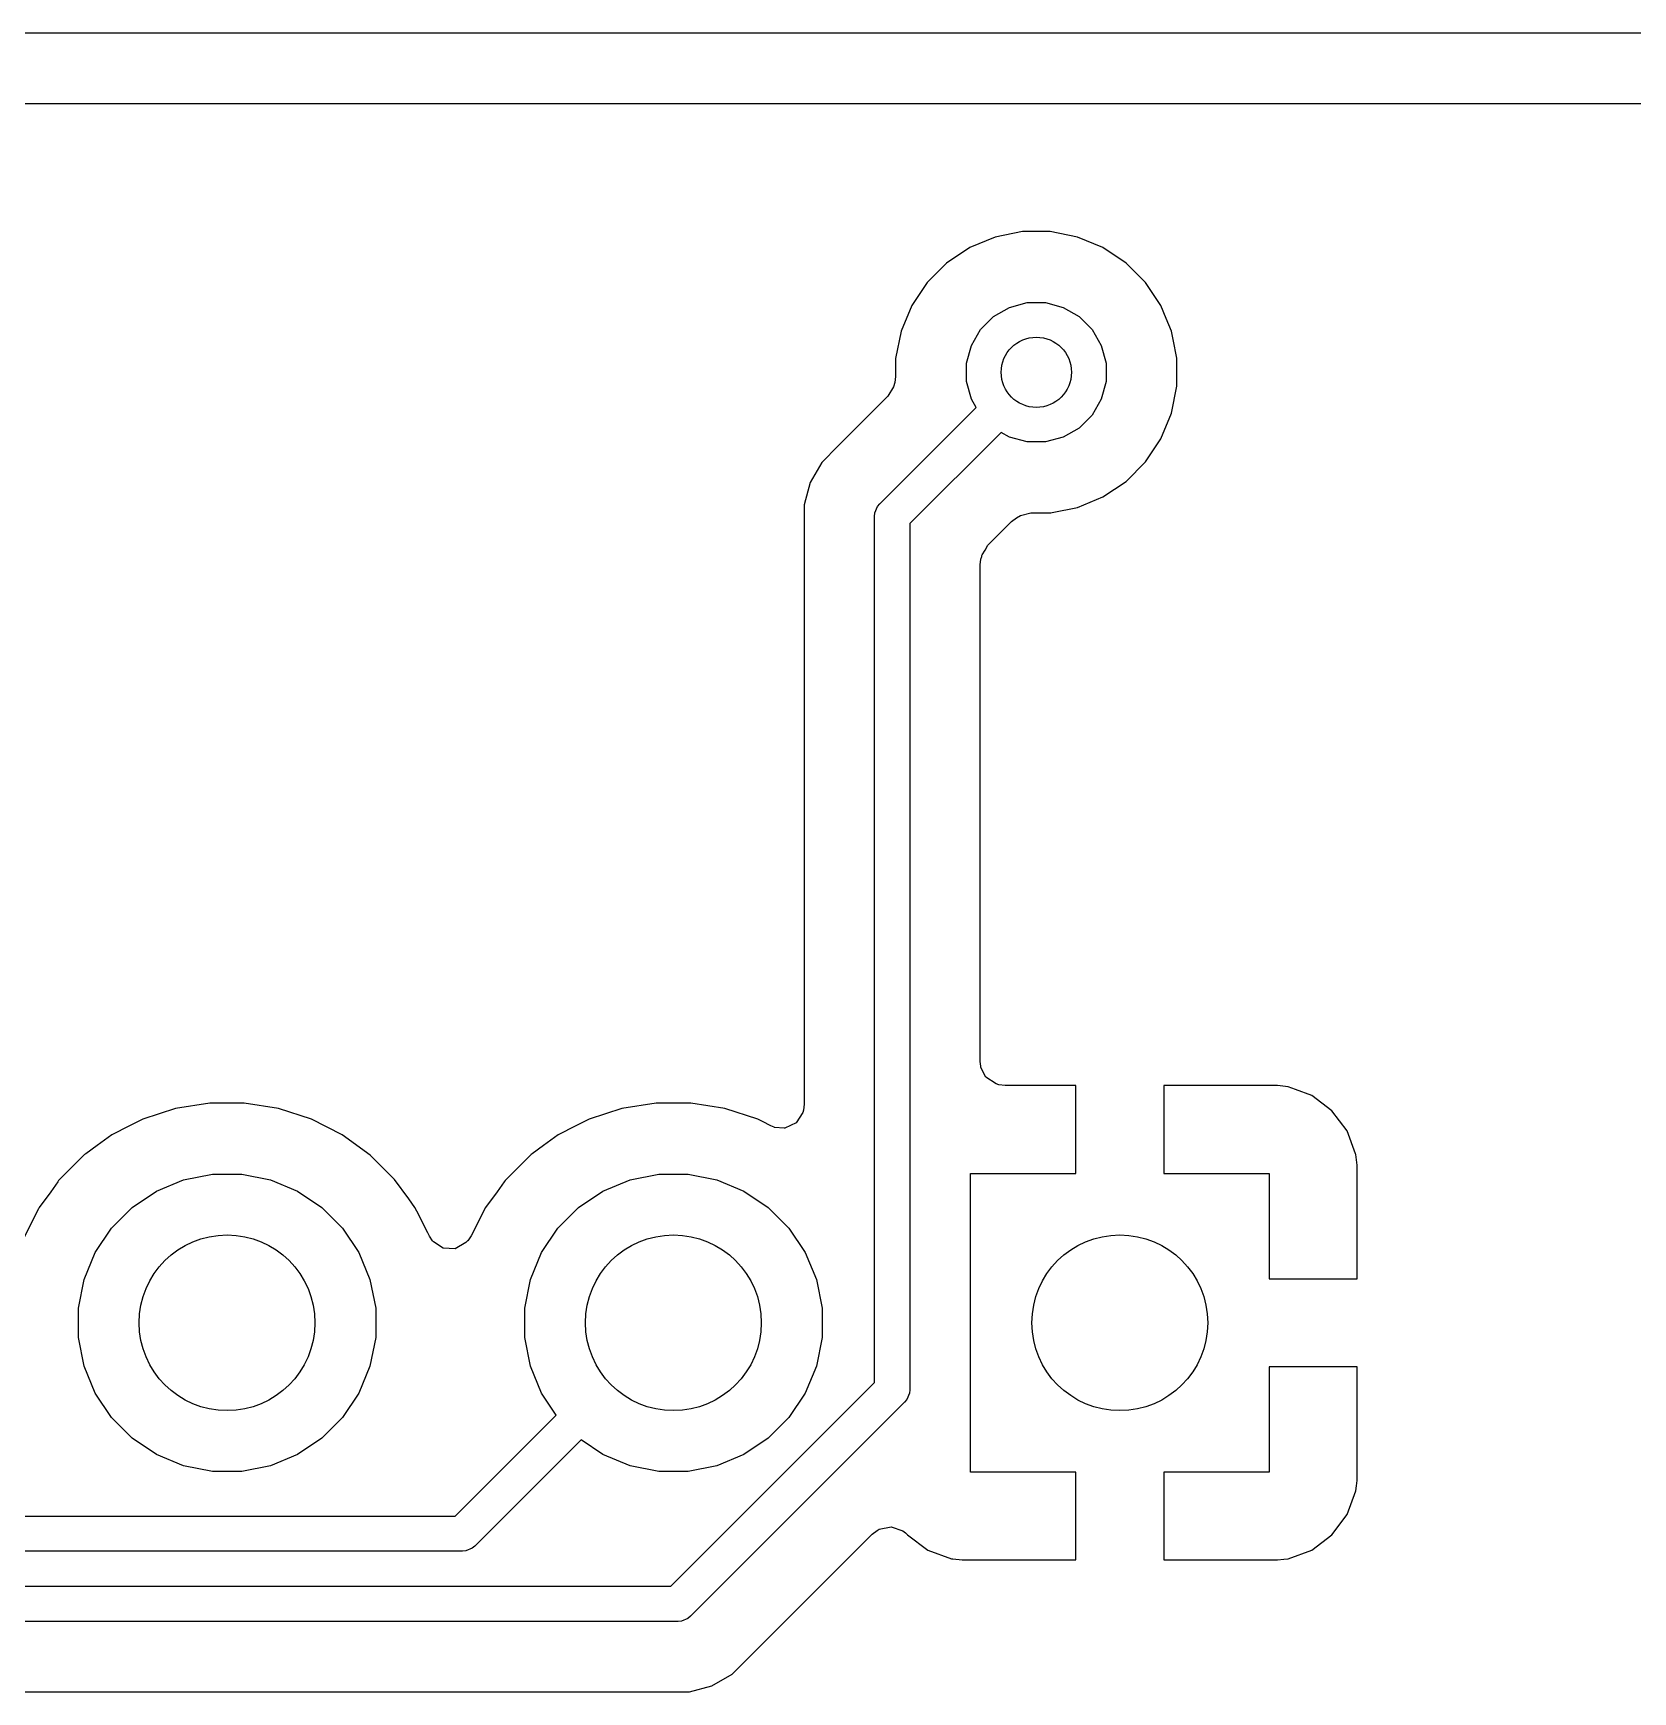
# Model space of a CAD drawing. Header units: inches. Extents: x 0.71 to 7.56, y -5.16 to -0.79.
# Drawn here: x 3.978 to 4.3364, y -3.2835 to -2.9118 of the extents above; entities that cross this region are included whole.
import ezdxf

# ---------------------------------------------------------------- set-up
doc = ezdxf.new("R2010")
doc.units = ezdxf.units.IN
doc.header["$MEASUREMENT"] = 0
doc.layers.add('BLACK', color=250, linetype='CONTINUOUS')

msp = doc.modelspace()

# ---------------------------------------------------------------- linework, layer by layer
at = {"layer": 'BLACK', "linetype": 'CONTINUOUS'}
for p, q in [((4.4622, -2.91181), (3.64526, -2.91181)), ((3.65385, -2.92758), (4.45707, -2.92758)), ((4.19356, -2.95749), (4.18783, -2.95987)), ((4.19965, -2.95628), (4.19356, -2.95749)), ((4.19356, -2.95749), (4.19356, -2.95749)), ((4.20586, -2.95628), (4.19965, -2.95628)), ((4.19965, -2.95628), (4.19965, -2.95628)), ((4.19965, -2.95628), (4.19965, -2.95628)), ((4.21195, -2.95749), (4.20586, -2.95628)), ((4.20586, -2.95628), (4.20586, -2.95628)), ((4.20586, -2.95628), (4.20586, -2.95628)), ((4.21768, -2.95987), (4.21195, -2.95749)), ((4.21195, -2.95749), (4.21195, -2.95749)), ((4.18783, -2.95987), (4.18267, -2.96332)), ((4.18783, -2.95987), (4.18783, -2.95987)), ((4.18783, -2.95987), (4.18783, -2.95987)), ((4.22285, -2.96332), (4.21768, -2.95987)), ((4.21768, -2.95987), (4.21768, -2.95987)), ((4.21768, -2.95987), (4.21768, -2.95987)), ((4.21768, -2.95987), (4.21768, -2.95987)), ((4.21768, -2.95987), (4.21768, -2.95987)), ((4.18267, -2.96332), (4.17828, -2.9677)), ((4.18267, -2.96332), (4.18267, -2.96332)), ((4.18267, -2.96332), (4.18267, -2.96332)), ((4.22724, -2.9677), (4.22285, -2.96332)), ((4.22285, -2.96332), (4.22285, -2.96332)), ((4.22285, -2.96332), (4.22285, -2.96332)), ((4.17828, -2.96771), (4.17483, -2.97287)), ((4.17828, -2.9677), (4.17828, -2.96771)), ((4.17828, -2.96771), (4.17828, -2.96771)), ((4.22724, -2.96771), (4.22724, -2.9677)), ((4.23068, -2.97287), (4.22724, -2.96771)), ((4.22724, -2.96771), (4.22724, -2.96771)), ((4.17483, -2.97287), (4.17245, -2.9786)), ((4.17483, -2.97287), (4.17483, -2.97287)), ((4.17483, -2.97287), (4.17483, -2.97287)), ((4.19317, -2.9753), (4.19673, -2.97325)), ((4.19673, -2.97325), (4.2007, -2.97218)), ((4.2007, -2.97218), (4.20481, -2.97218)), ((4.20481, -2.97218), (4.20878, -2.97325)), ((4.20878, -2.97325), (4.21234, -2.9753)), ((4.23188, -2.97576), (4.23068, -2.97287)), ((4.23068, -2.97287), (4.23068, -2.97287)), ((4.19026, -2.97821), (4.19317, -2.9753)), ((4.21234, -2.9753), (4.21525, -2.97821)), ((4.23306, -2.9786), (4.23188, -2.97576)), ((4.17245, -2.9786), (4.17124, -2.98469)), ((4.17245, -2.9786), (4.17245, -2.9786)), ((4.18821, -2.98177), (4.19026, -2.97821)), ((4.21525, -2.97821), (4.21731, -2.98177)), ((4.23342, -2.98042), (4.23306, -2.9786)), ((4.23425, -2.9846), (4.23342, -2.98042)), ((4.18714, -2.98574), (4.18821, -2.98177)), ((4.21731, -2.98177), (4.21837, -2.98574)), ((4.17124, -2.98469), (4.17124, -2.98872)), ((4.18714, -2.98985), (4.18714, -2.98574)), ((4.21837, -2.98574), (4.21837, -2.98985)), ((4.23427, -2.98468), (4.23425, -2.9846)), ((4.23427, -2.98469), (4.23427, -2.98468)), ((4.23427, -2.9909), (4.23427, -2.98469)), ((4.23427, -2.98469), (4.23427, -2.98469)), ((4.17075, -2.99109), (4.16952, -2.99317)), ((4.17104, -2.9901), (4.17075, -2.99109)), ((4.17124, -2.98872), (4.17104, -2.9901)), ((4.17124, -2.98872), (4.17124, -2.98872)), ((4.17124, -2.98872), (4.17124, -2.98872)), ((4.18821, -2.99382), (4.18714, -2.98985)), ((4.21837, -2.98985), (4.21731, -2.99382)), ((4.23306, -2.99699), (4.23427, -2.9909)), ((4.16952, -2.99317), (4.15837, -3.00431)), ((4.18929, -2.9957), (4.18821, -2.99382)), ((4.21731, -2.99382), (4.21525, -2.99738)), ((4.16769, -3.01729), (4.18929, -2.9957)), ((4.21525, -2.99738), (4.21234, -3.00029)), ((4.23068, -3.00272), (4.23306, -2.99699)), ((4.19486, -3.00126), (4.17441, -3.02171)), ((4.19673, -3.00234), (4.19486, -3.00126)), ((4.2007, -3.00341), (4.19673, -3.00234)), ((4.20878, -3.00234), (4.20481, -3.00341)), ((4.21234, -3.00029), (4.20878, -3.00234)), ((4.22724, -3.00789), (4.23068, -3.00272)), ((4.15837, -3.00431), (4.1547, -3.00798)), ((4.20481, -3.00341), (4.2007, -3.00341)), ((4.1547, -3.00798), (4.15211, -3.01247)), ((4.1547, -3.00798), (4.1547, -3.00798)), ((4.1547, -3.00798), (4.1547, -3.00798)), ((4.22285, -3.01228), (4.22724, -3.00789)), ((4.15211, -3.01247), (4.15077, -3.01748)), ((4.15211, -3.01247), (4.15211, -3.01247)), ((4.21768, -3.01572), (4.22285, -3.01228)), ((4.15077, -3.01748), (4.15077, -3.1518)), ((4.16661, -3.01931), (4.1672, -3.01789)), ((4.1672, -3.01789), (4.16769, -3.01729)), ((4.21195, -3.0181), (4.21768, -3.01572)), ((4.16654, -3.02008), (4.16661, -3.01931)), ((4.16654, -3.21417), (4.16654, -3.02008)), ((4.19187, -3.02655), (4.19718, -3.02124)), ((4.19718, -3.02124), (4.19829, -3.0204)), ((4.19829, -3.0204), (4.1992, -3.01991)), ((4.1992, -3.01991), (4.20154, -3.01931)), ((4.20154, -3.01931), (4.20602, -3.01931)), ((4.20602, -3.01931), (4.20633, -3.01922)), ((4.20633, -3.01922), (4.21195, -3.0181)), ((4.17441, -3.02171), (4.17441, -3.2158)), ((4.19036, -3.02964), (4.19052, -3.0291)), ((4.19052, -3.0291), (4.19057, -3.02885)), ((4.19057, -3.02885), (4.1906, -3.02874)), ((4.1906, -3.02874), (4.19126, -3.02766)), ((4.19126, -3.02766), (4.19187, -3.02655)), ((4.19187, -3.02655), (4.19187, -3.02655)), ((4.19018, -3.03096), (4.19035, -3.0297)), ((4.19018, -3.14223), (4.19018, -3.03096)), ((4.19035, -3.0297), (4.19036, -3.02964)), ((4.19029, -3.14327), (4.19018, -3.14223)), ((4.19035, -3.14357), (4.19029, -3.14327)), ((4.19144, -3.14573), (4.19035, -3.14357)), ((4.19148, -3.14578), (4.19144, -3.14573)), ((4.19379, -3.14727), (4.19148, -3.14578)), ((4.19148, -3.14578), (4.19148, -3.14578)), ((4.19148, -3.14578), (4.19148, -3.14578)), ((4.19148, -3.14578), (4.19148, -3.14578)), ((4.19439, -3.14744), (4.19379, -3.14727)), ((4.19576, -3.14764), (4.19439, -3.14744)), ((4.21161, -3.14764), (4.19576, -3.14764)), ((4.19576, -3.14764), (4.19576, -3.14764)), ((4.19576, -3.14764), (4.19576, -3.14764)), ((4.21161, -3.16732), (4.21161, -3.14764)), ((4.2568, -3.14764), (4.2313, -3.14764)), ((4.2313, -3.14764), (4.2313, -3.16732)), ((4.25681, -3.14764), (4.2568, -3.14764)), ((4.25915, -3.14789), (4.25681, -3.14764)), ((4.26079, -3.1485), (4.25915, -3.14789)), ((4.25915, -3.14789), (4.25915, -3.14789)), ((4.01758, -3.15156), (4.00993, -3.15277)), ((4.02533, -3.15156), (4.01758, -3.15156)), ((4.01758, -3.15156), (4.01758, -3.15156)), ((4.01758, -3.15156), (4.01758, -3.15156)), ((4.03299, -3.15277), (4.02533, -3.15156)), ((4.02533, -3.15156), (4.02533, -3.15156)), ((4.02533, -3.15156), (4.02533, -3.15156)), ((4.11758, -3.15156), (4.10993, -3.15277)), ((4.12533, -3.15156), (4.11758, -3.15156)), ((4.11758, -3.15156), (4.11758, -3.15156)), ((4.11758, -3.15156), (4.11758, -3.15156)), ((4.13299, -3.15277), (4.12533, -3.15156)), ((4.12533, -3.15156), (4.12533, -3.15156)), ((4.12533, -3.15156), (4.12533, -3.15156)), ((4.26445, -3.14987), (4.26079, -3.1485)), ((4.26671, -3.15155), (4.26445, -3.14987)), ((4.26445, -3.14987), (4.26445, -3.14987)), ((4.26898, -3.15326), (4.26671, -3.15155)), ((4.00256, -3.15516), (3.9996, -3.15667)), ((4.00993, -3.15277), (4.00256, -3.15516)), ((4.00993, -3.15277), (4.00993, -3.15277)), ((4.00993, -3.15277), (4.00993, -3.15277)), ((4.04036, -3.15516), (4.03299, -3.15277)), ((4.03299, -3.15277), (4.03299, -3.15277)), ((4.04726, -3.15868), (4.04036, -3.15516)), ((4.10256, -3.15516), (4.0996, -3.15667)), ((4.10993, -3.15277), (4.10256, -3.15516)), ((4.10993, -3.15277), (4.10993, -3.15277)), ((4.10993, -3.15277), (4.10993, -3.15277)), ((4.14036, -3.15516), (4.13299, -3.15277)), ((4.13299, -3.15277), (4.13299, -3.15277)), ((4.1414, -3.15569), (4.14036, -3.15516)), ((4.15042, -3.1537), (4.14893, -3.15601)), ((4.15057, -3.15317), (4.15042, -3.1537)), ((4.15077, -3.1518), (4.15057, -3.15317)), ((4.15077, -3.1518), (4.15077, -3.1518)), ((4.15077, -3.1518), (4.15077, -3.1518)), ((4.27238, -3.15779), (4.26898, -3.15326)), ((4.26898, -3.15326), (4.26898, -3.15326)), ((4.26898, -3.15326), (4.26898, -3.15326)), ((3.99565, -3.15868), (3.99237, -3.16107)), ((3.9996, -3.15667), (3.99565, -3.15868)), ((4.05353, -3.16324), (4.04726, -3.15868)), ((4.09565, -3.15868), (4.09237, -3.16107)), ((4.0996, -3.15667), (4.09565, -3.15868)), ((4.14331, -3.15667), (4.1414, -3.15569)), ((4.14405, -3.15697), (4.14331, -3.15667)), ((4.14413, -3.157), (4.14405, -3.15697)), ((4.1463, -3.15717), (4.14413, -3.157)), ((4.14643, -3.15716), (4.1463, -3.15717)), ((4.14893, -3.15601), (4.14643, -3.15716)), ((4.27428, -3.1629), (4.27238, -3.15779)), ((4.27238, -3.15779), (4.27238, -3.15779)), ((3.98985, -3.1629), (3.98956, -3.16306)), ((3.99237, -3.16107), (3.98985, -3.1629)), ((3.99237, -3.16107), (3.99237, -3.16107)), ((3.99237, -3.16107), (3.99237, -3.16107)), ((4.08985, -3.1629), (4.08956, -3.16306)), ((4.09237, -3.16107), (4.08985, -3.1629)), ((4.09237, -3.16107), (4.09237, -3.16107)), ((4.09237, -3.16107), (4.09237, -3.16107)), ((4.27435, -3.1631), (4.27428, -3.1629)), ((3.98956, -3.16306), (3.98373, -3.16889)), ((4.05901, -3.16871), (4.05353, -3.16324)), ((4.08956, -3.16306), (4.08373, -3.16889)), ((4.27461, -3.16544), (4.27435, -3.1631)), ((4.27435, -3.1631), (4.27435, -3.1631)), ((4.27461, -3.19094), (4.27461, -3.16544)), ((4.27461, -3.16544), (4.27461, -3.16544)), ((3.98356, -3.16918), (3.98195, -3.17141)), ((3.98373, -3.16889), (3.98356, -3.16918)), ((4.00568, -3.17127), (4.01174, -3.16876)), ((4.01174, -3.16876), (4.01818, -3.16748)), ((4.01818, -3.16748), (4.02474, -3.16748)), ((4.02474, -3.16748), (4.03117, -3.16876)), ((4.03117, -3.16876), (4.03723, -3.17127)), ((4.06216, -3.17305), (4.05901, -3.16871)), ((4.08356, -3.16918), (4.08195, -3.17141)), ((4.08373, -3.16889), (4.08356, -3.16918)), ((4.10568, -3.17127), (4.11174, -3.16876)), ((4.11174, -3.16876), (4.11818, -3.16748)), ((4.11818, -3.16748), (4.12474, -3.16748)), ((4.12474, -3.16748), (4.13117, -3.16876)), ((4.13117, -3.16876), (4.13723, -3.17127)), ((4.18799, -3.23425), (4.18799, -3.16732)), ((4.18799, -3.16732), (4.21161, -3.16732)), ((4.2313, -3.16732), (4.25492, -3.16732)), ((4.25492, -3.16732), (4.25492, -3.19094)), ((3.98195, -3.17141), (3.97935, -3.17498)), ((4.00023, -3.17492), (4.00568, -3.17127)), ((4.03723, -3.17127), (4.04269, -3.17492)), ((4.06356, -3.17498), (4.06216, -3.17305)), ((4.08195, -3.17141), (4.07935, -3.17498)), ((4.10023, -3.17492), (4.10568, -3.17127)), ((4.13723, -3.17127), (4.14269, -3.17492)), ((3.97921, -3.17525), (3.97583, -3.18189)), ((3.97935, -3.17498), (3.97921, -3.17525)), ((3.99559, -3.17956), (4.00023, -3.17492)), ((4.04269, -3.17492), (4.04733, -3.17956)), ((4.06396, -3.17576), (4.06356, -3.17498)), ((4.06356, -3.17498), (4.06356, -3.17498)), ((4.06356, -3.17498), (4.06356, -3.17498)), ((4.06644, -3.18063), (4.06396, -3.17576)), ((4.07935, -3.17498), (4.07613, -3.18131)), ((4.09559, -3.17956), (4.10023, -3.17492)), ((4.14269, -3.17492), (4.14733, -3.17956)), ((3.99194, -3.18501), (3.99559, -3.17956)), ((4.04733, -3.17956), (4.05097, -3.18501)), ((4.06684, -3.18141), (4.06644, -3.18063)), ((4.0675, -3.18239), (4.06684, -3.18141)), ((4.07613, -3.18131), (4.07537, -3.18239)), ((4.09194, -3.18501), (4.09559, -3.17956)), ((4.14733, -3.17956), (4.15097, -3.18501)), ((3.98943, -3.19107), (3.99194, -3.18501)), ((4.05097, -3.18501), (4.05348, -3.19107)), ((4.06774, -3.18266), (4.0675, -3.18239)), ((4.06985, -3.18409), (4.06774, -3.18266)), ((4.0726, -3.18421), (4.06985, -3.18409)), ((4.07497, -3.18282), (4.0726, -3.18421)), ((4.07532, -3.18245), (4.07497, -3.18282)), ((4.07537, -3.18239), (4.07532, -3.18245)), ((4.08943, -3.19107), (4.09194, -3.18501)), ((4.15097, -3.18501), (4.15348, -3.19107)), ((3.98815, -3.19751), (3.98943, -3.19107)), ((4.05348, -3.19107), (4.05476, -3.19751)), ((4.08815, -3.19751), (4.08943, -3.19107)), ((4.15348, -3.19107), (4.15476, -3.19751)), ((4.25492, -3.19094), (4.27461, -3.19094)), ((3.98815, -3.20407), (3.98815, -3.19751)), ((4.05476, -3.19751), (4.05476, -3.20407)), ((4.08815, -3.20407), (4.08815, -3.19751)), ((4.15476, -3.19751), (4.15476, -3.20407)), ((3.98943, -3.2105), (3.98815, -3.20407)), ((4.05476, -3.20407), (4.05348, -3.2105)), ((4.08943, -3.2105), (4.08815, -3.20407)), ((4.15476, -3.20407), (4.15348, -3.2105)), ((3.99194, -3.21656), (3.98943, -3.2105)), ((4.05348, -3.2105), (4.05097, -3.21656)), ((4.09194, -3.21656), (4.08943, -3.2105)), ((4.15348, -3.2105), (4.15097, -3.21656)), ((4.27461, -3.21063), (4.25492, -3.21063)), ((4.25492, -3.21063), (4.25492, -3.23425)), ((4.27461, -3.23613), (4.27461, -3.21063)), ((4.12086, -3.25984), (4.16654, -3.21417)), ((3.99559, -3.22202), (3.99194, -3.21656)), ((4.05097, -3.21656), (4.04733, -3.22202)), ((4.09522, -3.22146), (4.09194, -3.21656)), ((4.17326, -3.21858), (4.12528, -3.26656)), ((4.15097, -3.21656), (4.14733, -3.22202)), ((4.17375, -3.21799), (4.17326, -3.21858)), ((4.17433, -3.21657), (4.17375, -3.21799)), ((4.17441, -3.2158), (4.17433, -3.21657)), ((4.00023, -3.22666), (3.99559, -3.22202)), ((4.04733, -3.22202), (4.04269, -3.22666)), ((4.07258, -3.24409), (4.09522, -3.22146)), ((4.14733, -3.22202), (4.14269, -3.22666)), ((4.00568, -3.2303), (4.00023, -3.22666)), ((4.04269, -3.22666), (4.03723, -3.2303)), ((4.10078, -3.22703), (4.077, -3.25082)), ((4.10568, -3.2303), (4.10078, -3.22703)), ((4.14269, -3.22666), (4.13723, -3.2303)), ((4.01174, -3.23281), (4.00568, -3.2303)), ((4.01818, -3.23409), (4.01174, -3.23281)), ((4.03117, -3.23281), (4.02474, -3.23409)), ((4.03723, -3.2303), (4.03117, -3.23281)), ((4.11174, -3.23281), (4.10568, -3.2303)), ((4.11818, -3.23409), (4.11174, -3.23281)), ((4.13117, -3.23281), (4.12474, -3.23409)), ((4.13723, -3.2303), (4.13117, -3.23281)), ((4.02474, -3.23409), (4.01818, -3.23409)), ((4.12474, -3.23409), (4.11818, -3.23409)), ((4.21161, -3.23425), (4.18799, -3.23425)), ((4.21161, -3.25394), (4.21161, -3.23425)), ((4.25492, -3.23425), (4.2313, -3.23425)), ((4.2313, -3.23425), (4.2313, -3.25394)), ((4.27448, -3.23729), (4.27461, -3.23614)), ((4.27461, -3.23614), (4.27461, -3.23613)), ((4.27238, -3.24378), (4.27435, -3.23848)), ((4.27435, -3.23848), (4.27448, -3.23729)), ((4.27435, -3.23848), (4.27435, -3.23848)), ((3.94903, -3.24409), (4.07258, -3.24409)), ((4.26898, -3.24831), (4.27238, -3.24378)), ((4.27238, -3.24378), (4.27238, -3.24378)), ((4.13459, -3.27955), (4.16598, -3.24816)), ((4.16598, -3.24816), (4.16709, -3.24733)), ((4.16709, -3.24733), (4.16731, -3.24721)), ((4.16731, -3.24721), (4.16757, -3.24707)), ((4.16757, -3.24707), (4.17026, -3.24648)), ((4.17026, -3.24648), (4.17284, -3.24744)), ((4.17284, -3.24744), (4.17343, -3.24789)), ((4.17343, -3.24789), (4.1738, -3.2482)), ((4.1738, -3.2482), (4.1738, -3.2482)), ((4.1738, -3.2482), (4.17393, -3.24831)), ((4.17393, -3.24831), (4.17393, -3.24831)), ((4.17393, -3.24831), (4.17846, -3.25171)), ((4.26445, -3.25171), (4.26898, -3.24831)), ((4.26898, -3.24831), (4.26898, -3.24831)), ((4.07421, -3.25197), (3.9474, -3.25197)), ((4.07498, -3.25189), (4.07421, -3.25197)), ((4.0764, -3.2513), (4.07498, -3.25189)), ((4.077, -3.25082), (4.0764, -3.2513)), ((4.17846, -3.25171), (4.17846, -3.25171)), ((4.17846, -3.25171), (4.18376, -3.25368)), ((4.25915, -3.25368), (4.26445, -3.25171)), ((4.26445, -3.25171), (4.26445, -3.25171)), ((4.18376, -3.25368), (4.18376, -3.25368)), ((4.18376, -3.25368), (4.18403, -3.25371)), ((4.18403, -3.25371), (4.18611, -3.25394)), ((4.18611, -3.25394), (4.18611, -3.25394)), ((4.18611, -3.25394), (4.18611, -3.25394)), ((4.18611, -3.25394), (4.21161, -3.25394)), ((4.2313, -3.25394), (4.2568, -3.25394)), ((4.2568, -3.25394), (4.25821, -3.25379)), ((4.2568, -3.25394), (4.2568, -3.25394)), ((4.2568, -3.25394), (4.2568, -3.25394)), ((4.25821, -3.25379), (4.25915, -3.25368)), ((4.25915, -3.25368), (4.25915, -3.25368)), ((3.93208, -3.25984), (4.12086, -3.25984)), ((4.12528, -3.26656), (4.12468, -3.26705)), ((4.12249, -3.26772), (3.93371, -3.26772)), ((4.12326, -3.26764), (4.12249, -3.26772)), ((4.12468, -3.26705), (4.12326, -3.26764)), ((4.1301, -3.28214), (4.13459, -3.27955)), ((3.94932, -3.28348), (4.12509, -3.28348)), ((4.12509, -3.28348), (4.1301, -3.28214)), ((4.12509, -3.28348), (4.12509, -3.28348))]:
    msp.add_line(p, q, dxfattribs=at)
at = {"layer": 'BLACK'}
for centre, radius in [((4.20276, -2.9878), 0.00787), ((4.02146, -3.20079), 0.01969), ((4.12146, -3.20079), 0.01969), ((4.22146, -3.20079), 0.01969)]:
    msp.add_circle(centre, radius, dxfattribs=at)
at = {"layer": 'WHITE'}
for centre, radius in [((4.20276, -2.9878), 0.00787), ((4.02146, -3.20079), 0.01969), ((4.12146, -3.20079), 0.01969), ((4.22146, -3.20079), 0.01969)]:
    msp.add_circle(centre, radius, dxfattribs=at)

doc.saveas('drawing.dxf')
